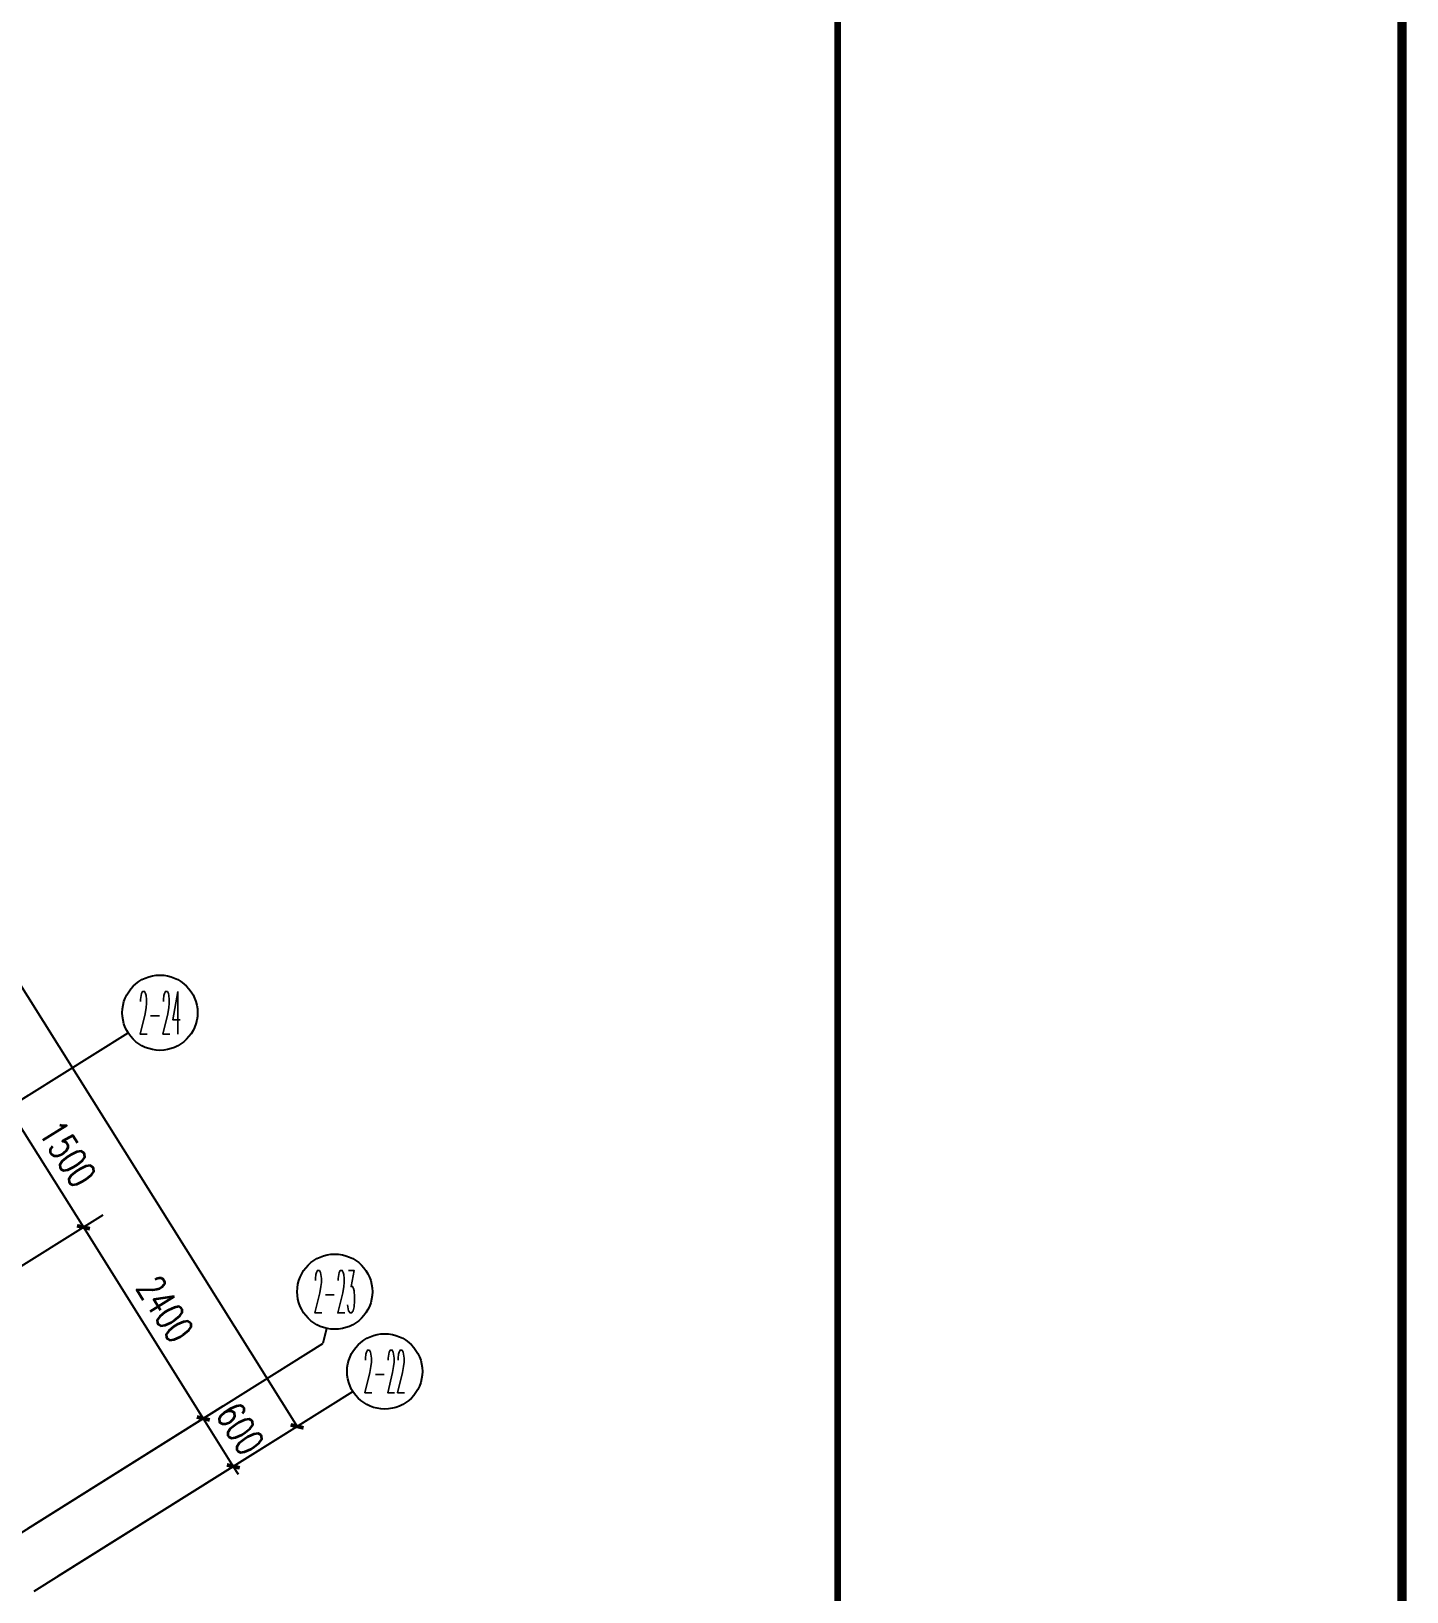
# Model space of a CAD drawing. Extents: x -9422388 to 15610651, y -1992469 to 953794.
# Drawn here: x -2697347 to -2682724, y -276364 to -259774 of the extents above; entities that cross this region are included whole.
import ezdxf
from ezdxf.enums import TextEntityAlignment as Align

# ---------------------------------------------------------------- set-up
doc = ezdxf.new("R2010")
doc.units = 0
doc.header["$LTSCALE"] = 1000
doc.layers.add('AXIS_TEXT', color=7, linetype='Continuous')
doc.layers.add('PUB_TITLE', color=4, linetype='Continuous')
doc.styles.add('_TCH_AXIS', font='COMPLEX', dxfattribs={"bigfont": 'GBCBIG'})
doc.styles.add('_TCH_DIM_T3', font='SIMPLEX', dxfattribs={"width": 0.705882, "bigfont": 'GBCBIG'})
doc.styles.add('COMPLEX', font='COMPLEX')
doc.dimstyles.new('_TCH_ARCH&&100', dxfattribs={"dimtxt": 297.5, "dimasz": 100, "dimexe": 250, "dimexo": 300, "dimgap": 126.25, "dimtad": 1, "dimdec": 0, "dimzin": 0, "dimdsep": 46, "dimtxsty": '_TCH_DIM_T3', "dimblk": 'ARCHTICK', "dimcen": 0.09, "dimclrt": 7, "dimazin": 2, "dimtfac": 1, "dimtdec": 0, "dimtix": 1, "dimtmove": 2, "dimatfit": 3, "dimfxl": 0, "dimtolj": 1, "dimtzin": 0, "dimarcsym": 0})

# ---------------------------------------------------------------- blocks, each defined once
blk = doc.blocks.new('TQ')
at = {"layer": 'PUB_TITLE', "const_width": 48.8}
blk.add_lwpolyline([(1746756, -758772), (1746756, -798756)], dxfattribs=at)
at = {"layer": 'PUB_TITLE'}
blk.add_lwpolyline([(1746756, -798756), (1750936, -798756), (1750936, -758772), (1746756, -758772)], close=True, dxfattribs=at)
blk = doc.blocks.new('图签')
at = {"xscale": 1.43572, "yscale": 1.43572, "zscale": 1.43572}
blk.add_blockref('TQ', (-231624, 689573), dxfattribs=at)
blk = doc.blocks.new('_ArchTick')
at = {"color": 0, "linetype": 'ByBlock', "const_width": 0.4}
blk.add_lwpolyline([(-0.5, -0.5), (0.5, 0.5)], dxfattribs=at)
blk = doc.blocks.new('*D2943')
at = {"color": 0, "lineweight": -2, "transparency": 16777216}
for p, q in [((1638309, -167242), (1641062, -165516)), ((1640851, -165649), (1654712, -187764)), ((1652170, -189357), (1654924, -187631))]:
    blk.add_line(p, q, dxfattribs=at)
at = {"layer": 'Defpoints', "color": 0, "transparency": 16777216}
for p in [(1638054, -167401), (1654712, -187764), (1651916, -189516)]:
    blk.add_point(p, dxfattribs=at)
at = {"color": 0, "lineweight": -2, "transparency": 16777216, "xscale": 100, "yscale": 100, "zscale": 100}
for p, rotation in [((1640851, -165649), 122.0782976762225), ((1654712, -187764), 302.0782976762225)]:
    blk.add_blockref('_ArchTick', p, dxfattribs=dict(at, rotation=rotation))
at = {"color": 7, "transparency": 16777216, "insert": (1648014, -176560), "char_height": 297.5, "attachment_point": 5, "rotation": 302.0783, "style": '_TCH_DIM_T3'}
blk.add_mtext('\\A1;26100', dxfattribs=at)
blk = doc.blocks.new('*D2944')
at = {"color": 0, "lineweight": -2, "transparency": 16777216}
for p, q in [((1651851, -188849), (1653927, -187547)), ((1653715, -187680), (1653662, -187595)), ((1653715, -187680), (1654034, -188189)), ((1652170, -189357), (1654246, -188056)), ((1654034, -188189), (1654087, -188273))]:
    blk.add_line(p, q, dxfattribs=at)
at = {"layer": 'Defpoints', "color": 0, "transparency": 16777216}
for p in [(1654034, -188189), (1651597, -189008), (1651916, -189516)]:
    blk.add_point(p, dxfattribs=at)
at = {"color": 0, "lineweight": -2, "transparency": 16777216, "xscale": 100, "yscale": 100, "zscale": 100}
for p, rotation in [((1653715, -187680), 302.0782976762146), ((1654034, -188189), 122.0782976762145)]:
    blk.add_blockref('_ArchTick', p, dxfattribs=dict(at, rotation=rotation))
at = {"color": 7, "transparency": 16777216, "insert": (1654108, -187788), "char_height": 297.5, "attachment_point": 5, "rotation": 302.0783, "style": '_TCH_DIM_T3'}
blk.add_mtext('\\A1;600', dxfattribs=at)
blk = doc.blocks.new('*D2945')
at = {"color": 0, "lineweight": -2, "transparency": 16777216}
for p, q in [((1650576, -186815), (1652652, -185514)), ((1652441, -185647), (1653715, -187680)), ((1651851, -188849), (1653927, -187547))]:
    blk.add_line(p, q, dxfattribs=at)
at = {"layer": 'Defpoints', "color": 0, "transparency": 16777216}
for p in [(1650322, -186974), (1653715, -187680), (1651597, -189008)]:
    blk.add_point(p, dxfattribs=at)
at = {"color": 0, "lineweight": -2, "transparency": 16777216, "xscale": 100, "yscale": 100, "zscale": 100}
for p, rotation in [((1652441, -185647), 122.0782976762265), ((1653715, -187680), 302.0782976762264)]:
    blk.add_blockref('_ArchTick', p, dxfattribs=dict(at, rotation=rotation))
at = {"color": 7, "transparency": 16777216, "insert": (1653311, -186517), "char_height": 297.5, "attachment_point": 5, "rotation": 302.0783, "style": '_TCH_DIM_T3'}
blk.add_mtext('\\A1;2400', dxfattribs=at)
blk = doc.blocks.new('*D2946')
at = {"color": 0, "lineweight": -2, "transparency": 16777216}
for p, q in [((1649780, -185544), (1651856, -184243)), ((1651644, -184376), (1652441, -185647)), ((1650576, -186815), (1652652, -185514))]:
    blk.add_line(p, q, dxfattribs=at)
at = {"layer": 'Defpoints', "color": 0, "transparency": 16777216}
for p in [(1649526, -185703), (1652441, -185647), (1650322, -186974)]:
    blk.add_point(p, dxfattribs=at)
at = {"color": 0, "lineweight": -2, "transparency": 16777216, "xscale": 100, "yscale": 100, "zscale": 100}
for p, rotation in [((1651644, -184376), 122.078297676221), ((1652441, -185647), 302.0782976762209)]:
    blk.add_blockref('_ArchTick', p, dxfattribs=dict(at, rotation=rotation))
at = {"color": 7, "transparency": 16777216, "insert": (1652275, -184865), "char_height": 297.5, "attachment_point": 5, "rotation": 302.0783, "style": '_TCH_DIM_T3'}
blk.add_mtext('\\A1;1500', dxfattribs=at)
blk = doc.blocks.new('_AXISO')
at = {"color": 0}
blk.add_circle((0, 0), 0.5, dxfattribs=at)
at = {"layer": 'AXIS_TEXT', "color": 0, "style": 'COMPLEX', "width": 1.041667}
blk.add_attdef('A', text='', height=0.56, dxfattribs=at).set_placement((-0.25, -0.28), (0.25, -0.28), align=Align.FIT)
blk = doc.blocks.new('542523')
at = {"color": 8}
for p, q in [((1649525.7, -185703.3), (1652915, -183579)), ((1655023.2, -186722), (1654986.2, -186883.5)), ((1651596.9, -189007.8), (1654986.2, -186883.5)), ((1651915.5, -189516.2), (1655304.8, -187391.9))]:
    blk.add_line(p, q, dxfattribs=at)
ref = blk.add_blockref('_AXISO', (1653253.9, -183366.5), dxfattribs=dict(at, xscale=800, yscale=800, zscale=800))
ref.add_attrib('A', '2-24', dxfattribs={"layer": 'AXIS_TEXT', "color": 8, "height": 452.55, "style": '_TCH_AXIS', "width": 0.256098}).set_placement((1653027.6, -183592.8), (1653480.2, -183592.8), align=Align.FIT)
ref = blk.add_blockref('_AXISO', (1655112.7, -186332.2), dxfattribs=dict(at, xscale=800, yscale=800, zscale=800))
ref.add_attrib('A', '2-23', dxfattribs={"layer": 'AXIS_TEXT', "color": 8, "height": 452.55, "style": '_TCH_AXIS', "width": 0.2625}).set_placement((1654886.4, -186558.5), (1655339, -186558.5), align=Align.FIT)
ref = blk.add_blockref('_AXISO', (1655643.8, -187179.5), dxfattribs=dict(at, xscale=800, yscale=800, zscale=800))
ref.add_attrib('A', '2-22', dxfattribs={"layer": 'AXIS_TEXT', "color": 8, "height": 452.55, "style": '_TCH_AXIS', "width": 0.2625}).set_placement((1655417.5, -187405.8), (1655870, -187405.8), align=Align.FIT)
for p1, p2, distance, picture, middle in [((1638054.4, -167401.1), (1651915.5, -189516.2), 3300, '*D2943', (1648014.2, -176560.1)), ((1649525.7, -185703.3), (1650322.3, -186974.3), 2500, '*D2946', (1652275.3, -184865)), ((1650322.3, -186974.3), (1651596.9, -189007.8), 2500, '*D2945', (1653310.9, -186517.3)), ((1651596.9, -189007.8), (1651915.5, -189516.2), 2500, '*D2944', (1654107.5, -187788.3))]:
    dim = blk.add_aligned_dim(p1=p1, p2=p2, distance=distance, dimstyle='_TCH_ARCH&&100', dxfattribs=at)
    dim.commit()
    dim.dimension.update_dxf_attribs({"geometry": picture, "text_midpoint": middle})

msp = doc.modelspace()

# ---------------------------------------------------------------- linework, layer by layer
at = {"layer": 'PUB_TITLE', "const_width": 100}
msp.add_lwpolyline([(-2784374.25692, -301583.96919), (-2682774.25692, -301583.96919), (-2682774.25692, -244183.96919), (-2784374.25692, -244183.96919)], close=True, dxfattribs=at)

# ---------------------------------------------------------------- block references
for name, p in [('图签', (-4965003.06659, 155628.18041)), ('542523', (-4349232.37506, -86841.94189))]:
    msp.add_blockref(name, p)

doc.saveas('drawing.dxf')
